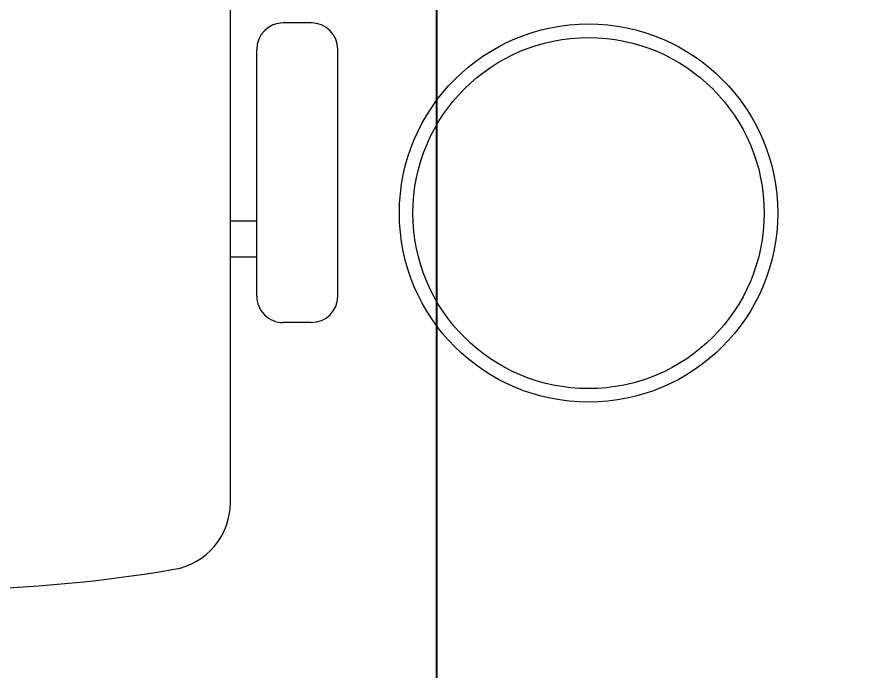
# Model space of a CAD drawing. Extents: x -12260 to 57327, y -29287 to 19916.
# Drawn here: x 11165 to 11802, y -3449 to -2965 of the extents above; entities that cross this region are included whole.
import ezdxf
from ezdxf import colors
from ezdxf.entities.mleader import LeaderData, LeaderLine
from ezdxf.math import Vec2, Vec3

# ---------------------------------------------------------------- set-up
doc = ezdxf.new("R2010")
doc.units = 0
doc.header["$LTSCALE"] = 0.25
doc.linetypes.add('DASHDOT', pattern=[25.4, 12.7, -6.35, 0, -6.35])
doc.layers.add('01-First Floor$0$FALSE CEILING', color=251, linetype='Continuous')
for name, color, linetype, lineweight in [('01-First Floor$0$LOADING', 253, 'Continuous', 5), ('E-LITE-CLNG-CNDT', 6, 'DASHDOT', 35), ('T-DATA-TEXT', 2, 'Continuous', 25)]:
    doc.layers.add(name, color=color, linetype=linetype, lineweight=lineweight)
doc.styles.add('DC_Elc_Romans', font='elc_romans.shx', dxfattribs={"width": 0.7})

# ---------------------------------------------------------------- blocks, each defined once
blk = doc.blocks.new('01-First Floor$0$WM00001-P')
at = {"layer": '01-First Floor$0$LOADING'}
for radius in [0.14, 0.13]:
    blk.add_circle((0, 0), radius, dxfattribs=at)
blk = doc.blocks.new('01-First Floor$0$GF21018-P')
at = {"color": 0}
for p, q in [((-0.2207, 0.47563), (-0.2207, 0.0675)), ((-0.2806, 0.34221), (-0.25983, 0.34221)), ((-0.30021, 0.32259), (-0.30021, 0.14)), ((-0.24021, 0.32259), (-0.24021, 0.14)), ((-0.24021, 0.29372), (-0.2207, 0.29372)), ((-0.24021, 0.26708), (-0.2207, 0.26708)), ((-0.2806, 0.12039), (-0.25983, 0.12039))]:
    blk.add_line(p, q, dxfattribs=at)
for centre, radius, start, end in [((-0.0001, -0.52948), 1.06948, 80.36712, 99.63288), ((-0.1707, 0.47563), 0.05, 99.63288, 180), ((-0.2806, 0.32259), 0.01962, 90, 180), ((-0.25983, 0.32259), 0.01962, 360, 90), ((-0.2806, 0.14), 0.01962, 180, 270), ((-0.25983, 0.14), 0.01962, 270, 360)]:
    blk.add_arc(centre, radius, start, end, dxfattribs=at)
blk = doc.blocks.new('01-First Floor')
at = {"layer": '01-First Floor$0$FALSE CEILING', "linetype": 'Continuous'}
blk.add_line((11476, -7160), (11476, -2810), dxfattribs=at)
at = {"layer": '01-First Floor$0$LOADING', "extrusion": (2.24021e-05, 7.77426e-06, 1), "xscale": 1000, "yscale": 1000, "zscale": 1000, "rotation": 179.9985892349693}
blk.add_blockref('01-First Floor$0$GF21018-P', (11102.5, -2848.85, 0.1), dxfattribs=at)
at = {"layer": '01-First Floor$0$LOADING', "extrusion": (-2.24019e-05, -2.25507e-18, -1), "xscale": -1000, "yscale": 1000, "zscale": 1000, "rotation": 180}
blk.add_blockref('01-First Floor$0$WM00001-P', (-11588.26, -3110.02, -0.13), dxfattribs=at)

msp = doc.modelspace()

# ---------------------------------------------------------------- block references
at = {"layer": 'E-LITE-CLNG-CNDT'}
msp.add_blockref('01-First Floor', (0, 0), dxfattribs=at)

# ---------------------------------------------------------------- leaders
at = {"layer": 'T-DATA-TEXT'}
ml = msp.add_multileader_mtext('Standard', dxfattribs=at)
ml.set_content('DOWN TO FIRE ALARM\\PCONTROL PANEL', color=256, style='DC_Elc_Romans')
ml.set_leader_properties(color=45)
ml.build(insert=Vec2(0, 0))
ml.multileader.update_dxf_attribs({"dogleg_length": 2, "arrow_head_size": 200, "scale": 100})
ctx = ml.context
ctx.base_point, ctx.scale, ctx.char_height, ctx.arrow_head_size, ctx.landing_gap_size, ctx.plane_origin = Vec3(8373.48, -6377.91), 100, 200, 200, 200, Vec3(6790.56, 3535.74)
ctx.text_align_type = 2
notes = []
notes.append((ctx, [(1, (1, 1, 0), (11306.82, -6377.91), (-1, 0), 200, [(0, [(12364.27, -2771.03), (12223.96, -2771.03)], 0, [])])]))
ctx.mtext.insert, ctx.mtext.alignment, ctx.mtext.flow_direction = Vec3(10906.82, -6277.91), 3, 5
for ctx, leaders in notes:
    for number, flags, end, landing, length, lines in leaders:
        leader = LeaderData()
        leader.index, (leader.has_last_leader_line, leader.has_dogleg_vector, leader.attachment_direction) = number, flags
        leader.last_leader_point, leader.dogleg_vector, leader.dogleg_length = Vec3(end), Vec3(landing), length
        for number, points, colour, breaks in lines:
            line = LeaderLine()
            line.index, line.vertices, line.color, line.breaks = number, Vec3.list(points), colors.encode_raw_color(colour), breaks
            leader.lines.append(line)
        ctx.leaders.append(leader)

doc.saveas('drawing.dxf')
